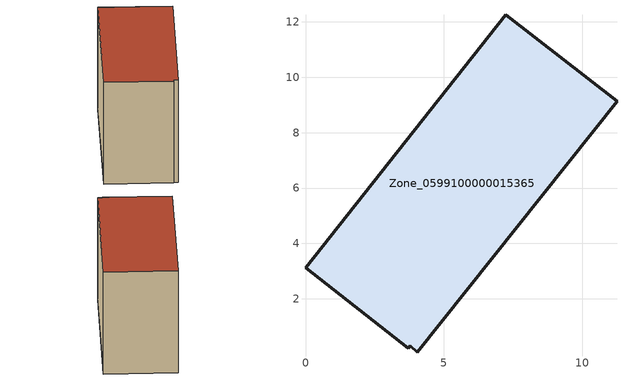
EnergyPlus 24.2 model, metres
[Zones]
Zone_0599100000015365
 floor ground (C_G): 3.79,0.29 3.72,0.21 0,3.12 7.23,12.26 11.25,9.13 4.04,0.07 z4
 wall outside (C_F): 11.25,9.13 7.23,12.26 0,3.12 3.72,0.21 3.79,0.29 4.04,0.07 11.25,9.13 z4:11.65
 roof outside (C_R): 4.04,0.07 11.25,9.13 7.23,12.26 0,3.12 3.72,0.21 3.79,0.29 z11.65
[BUILDING]
Pand.0599100000015365: North Axis=0; Terrain=City; Loads Convergence Tolerance Value=0.04; Temperature Convergence Tolerance Value=0.4; Solar Distribution=FullExterior; Maximum Number of Warmup Days=25; Minimum Number of Warmup Days=1
[Site:Location]
Rotterdam.The.Hague.AP_ZH_NLD Design_Conditions: Latitude=51.96; Longitude=4.45; Time Zone=1; Elevation=-4.5
[SITE:GROUNDTEMPERATURE:BUILDINGSURFACE]
18, 18, 18, 18, 18, 18, 18, 18, 18, 18, 18, 18
[MATERIAL] Thermal Absorptance=0.9; Solar Absorptance=0.7; Visible Absorptance=0.7
Name | Roughness | Thickness | Conductivity | Density | Specific Heat
G.TI.1975-1991 | MediumSmooth | 0.15 | 0.288461 | 540 | 1210
F.TI.1975-1991 | Rough | 0.3 | 0.230769 | 1920 | 840
R.TI.1975-1991 | MediumRough | 0.2 | 0.153846 | 1500 | 1000
[CONSTRUCTION]
C_G: G.TI.1975-1991
C_F: F.TI.1975-1991
C_R: R.TI.1975-1991
[ZONE]
Zone_0599100000015365: Type=1; Multiplier=1; Ceiling Height=Autocalculate; Volume=Autocalculate; Floor Area=autocalculate; Part of Total Floor Area=Yes
[ZONEINFILTRATION:DESIGNFLOWRATE]
Infil_Zone_0599100000015365: Zone or ZoneList or Space or SpaceList=Zone_0599100000015365; Schedule=AlwaysOn; Design Flow Rate Calculation Method=Flow/Area; Flow Rate per Floor Area=0.003; Constant Term Coefficient=1; Temperature Term Coefficient=0; Velocity Term Coefficient=0; Velocity Squared Term Coefficient=0
[HVACTEMPLATE:ZONE:IDEALLOADSAIRSYSTEM]
Zone_0599100000015365: Maximum Heating Supply Air Temperature=50; Minimum Cooling Supply Air Temperature=13; Maximum Heating Supply Air Humidity Ratio=0.0156; Minimum Cooling Supply Air Humidity Ratio=0.0077; Heating Limit=NoLimit; Cooling Limit=NoLimit; Dehumidification Control Type=ConstantSensibleHeatRatio; Cooling Sensible Heat Ratio=0.7; Dehumidification Setpoint=60; Humidification Control Type=None; Humidification Setpoint=30; Outdoor Air Method=None; Outdoor Air Flow Rate per Person=0.00944; Outdoor Air Flow Rate per Zone Floor Area=0; Outdoor Air Flow Rate per Zone=0; Demand Controlled Ventilation Type=None; Outdoor Air Economizer Type=NoEconomizer; Heat Recovery Type=None; Sensible Heat Recovery Effectiveness=0.7; Latent Heat Recovery Effectiveness=0.65
[ZONECONTROL:THERMOSTAT]
ThermostatControl_Zone_0599100000015365: Zone or ZoneList=Zone_0599100000015365; Control Type Schedule=DualSetpointControlType; Control 1=Thermostat_Zone_0599100000015365; Temperature Difference Between Cutout And Setpoint=0
[THERMOSTATSETPOINT:DUALSETPOINT]
Thermostat_Zone_0599100000015365: Heating Setpoint Temperature Schedule=HeatingSetpoint_Zone_0599100000015365; Cooling Setpoint Temperature Schedule=CoolingSetpoint_Zone_0599100000015365
[SCHEDULE:COMPACT]
HeatingSetpoint_Zone_0599100000015365: Through: 12/31, For: AllDays, Until: 24:00, 21
CoolingSetpoint_Zone_0599100000015365: Through: 12/31, For: AllDays, Until: 24:00, 24
DualSetpointControlType: Through: 12/31, For: AllDays, Until: 24:00, 4
AlwaysOn: Through: 12/31, For: AllDays, Until: 24:00, 1
